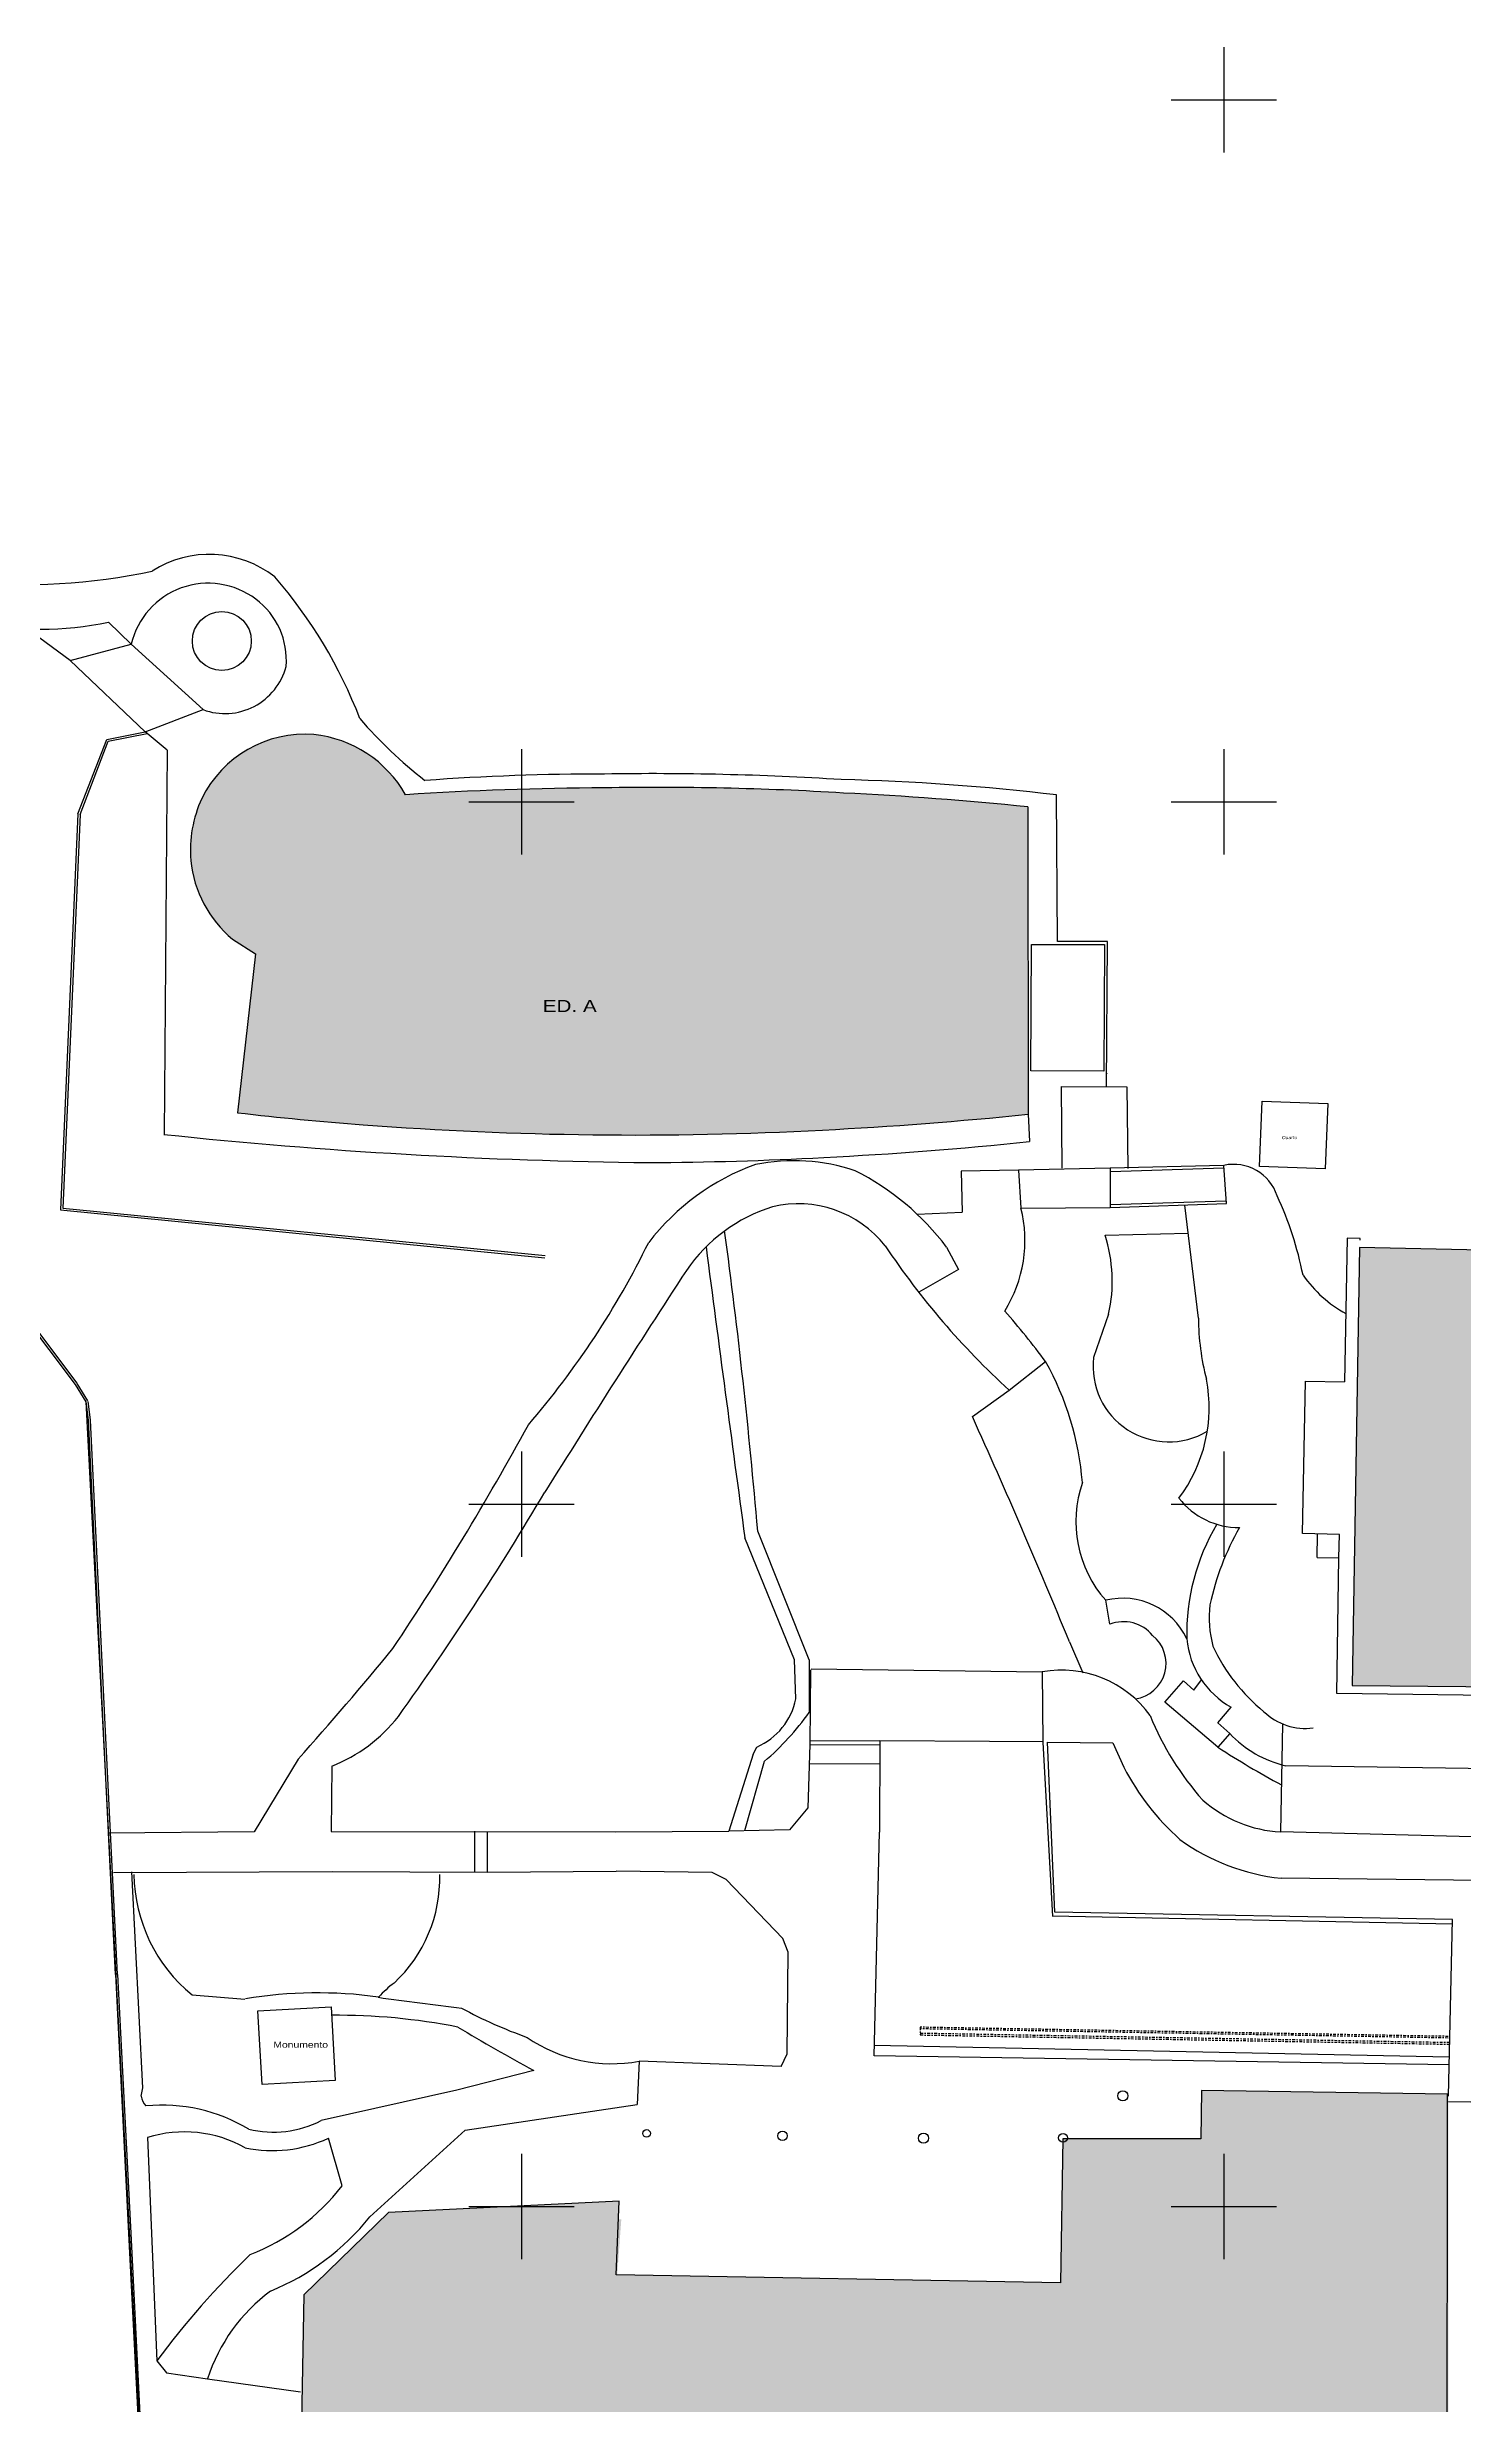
# Model space of a CAD drawing. Header units: millimetres. Extents: x 793 to 3159, y 750 to 2095.
# Drawn here: x 1143.3 to 1244.2, y 1111.7 to 1279.6 of the extents above; entities that cross this region are included whole.
import ezdxf

# ---------------------------------------------------------------- set-up
doc = ezdxf.new("R2010")
doc.units = ezdxf.units.MM
doc.linetypes.add('CENTRO1', pattern=[0.44, 0.2, -0.08, 0.08, -0.08])
for name, color, linetype in [('BANQUEtas existentes', 122, 'Continuous'), ('CONCRETOS', 64, 'Continuous'), ('CONTORNO EDIFICIO EXISTENTES', 70, 'Continuous'), ('CURVD01', 41, 'Continuous'), ('CURVG01', 22, 'Continuous'), ('EDIFICIO EXISTENTE', 221, 'Continuous'), ('GUAR', 123, 'Continuous'), ('GUARNICIONES', 8, 'Continuous'), ('LINEAS DE PAVIEMENTOS', 9, 'Continuous'), ('MONUMENTO', 7, 'Continuous'), ('MUROS EXISTENTE', 7, 'Continuous'), ('POLI - ACADEMICO', 150, 'Continuous'), ('poligono real existente', 210, 'Continuous'), ('REJJILLAS', 9, 'Continuous'), ('RETUTM01', 8, 'Continuous'), ('tejaban', 181, 'Continuous'), ('TEXTO', 2, 'Continuous'), ('VERTICES', 210, 'Continuous'), ('ZACATE DE CAMPOS', 120, 'Continuous')]:
    doc.layers.add(name, color=color, linetype=linetype)
doc.styles.add('VERTICES', font='arial.ttf', dxfattribs={"height": 0.5})

# ---------------------------------------------------------------- blocks, each defined once
blk = doc.blocks.new('A$C6A1540C3')
at = {"layer": 'RETUTM01', "color": 8, "linetype": 'Continuous'}
for p, q in [((3.75, 7.5), (3.75, 0)), ((0, 3.75), (7.5, 3.75))]:
    blk.add_line(p, q, dxfattribs=at)

msp = doc.modelspace()

# ---------------------------------------------------------------- hatches: boundary and pattern name
at = {"layer": 'CONTORNO EDIFICIO EXISTENTES'}
h = msp.add_hatch(color=51, dxfattribs=at)
h.dxf.hatch_style = 1
h.paths.add_polyline_path([(1213.11293, 1225.52497, 0.013282691), (1199.96939, 1226.51611, 0.019528043), (1182.93821, 1226.88157, 0.014845573), (1168.80059, 1226.39456, 0.24179462), (1162.26061, 1230.67463, 0.307898205), (1154.28474, 1226.11459, 0.131960401), (1153.50945, 1221.7093, 0.19966111), (1156.48303, 1216.11281), (1158.09947, 1215.05556), (1156.81907, 1203.74792, 0.009402355), (1165.77076, 1202.89477, 0.032097749), (1198.48456, 1202.51758, 0.012928493), (1213.11938, 1203.64296)])
h = msp.add_hatch(color=211, dxfattribs=at)
h.dxf.hatch_style = 1
h.paths.add_polyline_path([(1269.43533, 1193.44791), (1236.72953, 1194.15132), (1236.20754, 1162.97664), (1289.99436, 1162.4824, -0.031056502), (1290.05848, 1162.81378), (1290.11707, 1162.81292), (1290.38127, 1173.15636), (1255.09026, 1173.36993), (1255.08154, 1177.7936), (1269.13979, 1177.52733)])
h = msp.add_hatch(color=150, dxfattribs=at)
h.dxf.hatch_style = 1
edge = h.paths.add_edge_path()
edge.add_line((1225.4888, 1130.53666), (1225.54234, 1133.98777))
edge.add_line((1225.54234, 1133.98777), (1243.05468, 1133.71606))
edge.add_line((1243.05468, 1133.71606), (1243.04482, 1104.0128))
edge.add_line((1243.04482, 1104.0128), (1215.57531, 1104.04941))
edge.add_line((1215.57531, 1104.04941), (1215.52297, 1100.26939))
edge.add_line((1215.52297, 1100.26939), (1217.51445, 1100.23093))
edge.add_line((1217.51445, 1100.23093), (1217.14599, 1092.56733))
edge.add_line((1220.16284, 1092.52705), (1220.16607, 1089.39484))
edge.add_line((1220.16607, 1089.39484), (1196.207, 1089.28579))
edge.add_line((1196.207, 1089.28579), (1196.17235, 1091.09039))
edge.add_line((1196.17235, 1091.09039), (1167.06005, 1091.58163))
edge.add_line((1167.06005, 1091.58163), (1161.21677, 1097.45922))
edge.add_line((1161.21677, 1097.45922), (1161.31749, 1104.80228))
edge.add_line((1161.31749, 1104.80228), (1161.39986, 1112.29276))
edge.add_line((1161.39986, 1112.29276), (1161.63563, 1119.43786))
edge.add_line((1161.63563, 1119.43786), (1167.65619, 1125.2982))
edge.add_line((1167.65619, 1125.2982), (1184.02558, 1124.95368))
edge.add_line((1184.02558, 1124.95368), (1183.52188, 1124.96554))
edge.add_line((1183.52188, 1124.96554), (1184.15711, 1124.94964))
edge.add_line((1184.15711, 1124.94964), (1183.85546, 1120.86152))
edge.add_line((1183.85546, 1120.86152), (1215.49558, 1120.28795))
edge.add_line((1215.49558, 1120.28795), (1215.67792, 1130.45002))
edge.add_line((1215.92128, 1130.72733), (1225.4888, 1130.53666))
at = {"layer": 'POLI - ACADEMICO'}
h = msp.add_hatch(color=256, dxfattribs=at)
h.dxf.hatch_style = 1
h.paths.add_polyline_path([(1220.0905, 1089.53376), (1220.08727, 1092.66597), (1217.0594, 1092.70633), (1217.43888, 1100.36985), (1215.4474, 1100.40831), (1215.49975, 1104.18833), (1242.96926, 1104.15172), (1242.97911, 1133.85498), (1225.46677, 1134.12669), (1225.41323, 1130.67558), (1215.59708, 1130.67558), (1215.42001, 1120.42687), (1183.7799, 1121.00044), (1183.99825, 1126.25305), (1167.58062, 1125.43712), (1161.56006, 1119.57678), (1161.14121, 1097.59815), (1166.98448, 1091.72055), (1196.09679, 1091.22931), (1196.13143, 1089.42471)])

# ---------------------------------------------------------------- linework, layer by layer
at = {"color": 30}
for p, q in [((1213.11293, 1225.52497), (1213.11938, 1203.64296)), ((1156.48303, 1216.11281), (1158.09947, 1215.05556)), ((1158.09947, 1215.05556), (1156.81907, 1203.74792))]:
    msp.add_line(p, q, dxfattribs=at)
for points in [[(1182.93821, 1226.88157, 0.014845573), (1168.80059, 1226.39456)], [(1213.11293, 1225.52497, 0.013282691), (1199.96939, 1226.51611, 0.019528043), (1182.93821, 1226.88157)]]:
    msp.add_lwpolyline(points, format="xyb", dxfattribs=at)
for centre, radius, start, end in [((1161.62422, 1222.53249), 8.16697, 85.530851, 153.9848715), ((1161.36401, 1222.16801), 8.55374, 29.6115588, 83.9832293), ((1162.09763, 1222.46872), 8.62169, 154.9839385, 185.0532997), ((1161.72437, 1222.48591), 8.25155, 185.4005216, 230.5655661), ((1183.9773, 1441.31754), 239.1169, 263.4784312, 265.6332288), ((1185.0625, 1457.24195), 255.07774, 265.6625302, 273.0162675), ((1184.04405, 1486.02839), 283.87833, 272.915819, 275.8786463)]:
    msp.add_arc(centre, radius, start, end, dxfattribs=at)
at = {"layer": 'BANQUEtas existentes'}
for p, q in [((1144.91489, 1235.96207, 301.119), (1149.25106, 1237.1143, 301.151)), ((1144.91489, 1235.96207, 301.119), (1150.24885, 1230.87918, 302.375)), ((1154.37371, 1232.45157, 303.403), (1149.25106, 1237.1143, 301.151)), ((1150.24885, 1230.87918, 302.375), (1154.37371, 1232.45157, 303.403)), ((1151.81194, 1229.56466, 303.512), (1150.24885, 1230.87918, 302.375)), ((1215.22667, 1215.95039, 303.424), (1215.15109, 1226.3795, 303.46)), ((1218.76459, 1215.94926, 303.424), (1215.22667, 1215.95039, 303.424)), ((1218.70989, 1205.59488, 303.49787), (1218.76459, 1215.94926, 303.49929)), ((1215.4742, 1205.60869, 305.439), (1215.52374, 1199.80793, 305.394)), ((1215.4742, 1205.60869, 305.439), (1220.16407, 1205.58867, 305.44)), ((1220.16407, 1205.58867, 305.44), (1220.21361, 1199.78792, 305.395)), ((1213.11938, 1203.64296), (1213.21294, 1201.69015, 303.617)), ((1218.9638, 1199.81397, 305.424), (1212.43852, 1199.66917, 305.366)), ((1212.43852, 1199.66917, 305.366), (1212.60975, 1196.96309, 305.32)), ((1227.07034, 1200.00187, 308.768), (1218.9638, 1199.81397, 305.424)), ((1218.9638, 1199.81397, 305.424), (1218.97546, 1197.00207, 305.414)), ((1218.98354, 1199.56219, 305.427), (1227.06736, 1199.81987, 308.778)), ((1227.25697, 1197.27727, 308.757), (1227.07034, 1200.00187, 308.768)), ((1218.97462, 1197.20656, 305.44833), (1227.22062, 1197.48058, 308.777)), ((1218.97546, 1197.00207, 305.414), (1227.25697, 1197.27727, 308.757)), ((1212.60975, 1196.96309, 305.32), (1218.97546, 1197.00207, 305.414)), ((1235.85273, 1194.81513), (1235.6551, 1184.59313)), ((1232.66275, 1173.7941), (1232.88224, 1184.64674)), ((1232.88224, 1184.64674), (1235.6551, 1184.59313)), ((1235.2883, 1173.70683, 309.031), (1232.66275, 1173.7941, 308.929)), ((1233.69455, 1172.07609, 307.64303), (1233.72653, 1173.70912, 308.341)), ((1235.25581, 1172.048, 308.322), (1235.2883, 1173.70683, 309.031)), ((1233.69455, 1172.07609, 308.32622), (1235.25581, 1172.048, 308.322)), ((1235.11133, 1162.39005, 309.01501), (1235.25581, 1172.048, 308.322)), ((1197.63304, 1164.0818, 301.066), (1197.58032, 1158.76792, 301.074)), ((1214.13127, 1163.92073, 304.97474), (1197.67279, 1164.1184, 301.093)), ((1214.13114, 1163.93817, 305.898), (1214.16813, 1158.92392, 305.798)), ((1288.41398, 1161.70595, 308.668), (1235.11133, 1162.39005, 308.78095)), ((1231.109, 1152.53523, 305.879), (1231.26933, 1160.22059, 308.231)), ((1197.58032, 1158.76792, 301.074), (1202.56445, 1158.74459, 301.06907)), ((1197.58318, 1159.05665, 301.08993), (1202.56599, 1159.03333, 301.085)), ((1202.56599, 1159.03333, 301.085), (1202.53126, 1152.52917, 299.537)), ((1210.3658, 1158.98393, 304.085), (1202.56599, 1159.03333, 301.085)), ((1214.16788, 1158.9579, 305.95823), (1210.3658, 1158.98393, 304.085)), ((1197.52915, 1157.40284, 300.331), (1202.5835, 1157.37918, 300.326)), ((1248.76324, 1156.98055, 306.449), (1231.46839, 1157.25556, 306.447)), ((1202.15297, 1136.59567, 299.6419), (1202.53126, 1152.52917, 299.537)), ((1243.05456, 1133.3484, 305.86937), (1246.24739, 1133.28746, 306.18699))]:
    msp.add_line(p, q, dxfattribs=at)
for centre, radius, start, end in [((1182.72211, 1056.45657, 303.349), 171.41181, 89.9186036, 94.1995318), ((1186.34173, 1011.40667, 303.372), 216.48786, 86.4303197, 90.8935599), ((1195.92105, 1065.01601, 303.386), 162.50529, 83.2039866, 88.624908), ((1184.80962, 1459.29695, 303.617), 259.09826, 270.2906461, 273.0461372), ((1184.13761, 1484.07559, 303.617), 283.87833, 272.915819, 275.8786463)]:
    msp.add_arc(centre, radius, start, end, dxfattribs=at)
at = {"layer": 'CONCRETOS'}
for p, q in [((1144.91489, 1235.96207, 301.119), (1141.83963, 1238.19726, 300.699)), ((1147.63971, 1238.68306, 300.105), (1149.25106, 1237.1143, 301.151)), ((1212.43852, 1199.66917, 305.366), (1208.35299, 1199.57851, 303.93105)), ((1208.35299, 1199.57851, 303.93105), (1208.43414, 1196.67101, 303.901)), ((1225.24914, 1189.12381, 307.665), (1224.29354, 1197.1788, 307.01393)), ((1205.21621, 1196.52673, 303.41772), (1208.43414, 1196.67101, 303.901)), ((1207.32278, 1194.17089, 303.746), (1208.17689, 1192.58823, 303.557)), ((1218.59975, 1195.04139, 307.141), (1224.53142, 1195.17364, 307.176)), ((1208.17689, 1192.58823, 303.557), (1205.34062, 1190.97421, 303.435)), ((1218.85462, 1189.40516, 307.141), (1217.78166, 1186.32175, 307.104)), ((1211.7706, 1183.99594, 303.386), (1214.36751, 1186.02761, 305.39)), ((1209.1519, 1182.118, 304.127), (1211.7706, 1183.99594, 303.386)), ((1197.54168, 1164.80074, 301.02), (1193.87094, 1173.96166, 301.481)), ((1196.49072, 1164.78853, 301.039), (1192.95186, 1173.47701, 301.235)), ((1218.94127, 1167.32355, 305.868), (1218.65272, 1169.02977, 306.891)), ((1216.05918, 1166.08377, 304.127), (1217.01348, 1163.87758, 305.774)), ((1196.58184, 1162.0198, 300.841), (1196.49072, 1164.78853, 301.039)), ((1197.54168, 1164.80074, 301.02), (1197.52737, 1161.05395, 300.813)), ((1222.85761, 1161.76712, 306.113), (1224.19315, 1163.2965, 306.134)), ((1226.64299, 1158.56398, 306.247), (1222.85761, 1161.76712, 306.113)), ((1224.19315, 1163.2965, 306.134), (1224.91949, 1162.63742, 306.143)), ((1224.91949, 1162.63742, 306.143), (1225.46846, 1163.35873, 306.573)), ((1226.63105, 1160.30247, 306.122), (1227.59028, 1161.42651, 306.572)), ((1226.63105, 1160.30247, 306.122), (1227.47984, 1159.55519, 306.072)), ((1193.53447, 1158.07522, 300.134), (1193.81362, 1158.58503, 300.123)), ((1214.50186, 1158.93545, 305.547), (1219.16506, 1158.89116, 305.863)), ((1219.16506, 1158.89116, 305.863), (1219.94746, 1157.13837, 305.72)), ((1227.47984, 1159.55519, 306.072), (1226.64299, 1158.56398, 306.082)), ((1161.14879, 1157.71361, 297.052), (1158.02131, 1152.54712, 296.812)), ((1163.5382, 1157.2212, 297.133), (1163.49933, 1152.57571, 296.91376)), ((1193.53447, 1158.07522, 300.134), (1191.81194, 1152.58239, 299.601)), ((1192.95398, 1152.62973, 299.622), (1194.34796, 1157.56543, 300.118)), ((1246.55331, 1152.13426, 306.095), (1231.109, 1152.53523, 305.879)), ((1150.09128, 1134.32306, 295.689), (1149.29409, 1149.689, 296.146)), ((1245.45159, 1149.08145, 305.953), (1231.14107, 1149.23613, 305.682)), ((1153.59003, 1140.93881, 296.396), (1157.35703, 1140.64046, 296.317)), ((1177.91802, 1135.55225, 298.092), (1172.43458, 1134.13779, 297.021)), ((1185.43675, 1136.21626, 299.694), (1185.27978, 1133.12316, 299.734)), ((1149.96468, 1133.71412, 295.692), (1150.09128, 1134.32306, 295.689)), ((1172.43458, 1134.13779, 297.021), (1162.78817, 1131.97823, 296.118)), ((1173.04721, 1131.29886, 296.835), (1185.27978, 1133.12316, 299.734)), ((1150.41423, 1130.76787, 295.651), (1151.08209, 1114.88062, 294.941)), ((1164.27267, 1127.33596, 295.574), (1163.30197, 1130.73174, 296.066)), ((1173.04721, 1131.29886, 296.835), (1166.2568, 1125.13196, 295.415)), ((1151.08209, 1114.88062, 294.941), (1151.77904, 1114.02416, 294.723)), ((1151.77904, 1114.02416, 294.723), (1154.69691, 1113.60315, 294.791)), ((1154.69691, 1113.60315, 294.791), (1161.31474, 1112.65797, 294.911))]:
    msp.add_line(p, q, dxfattribs=at)
msp.add_circle((1155.71181, 1237.33397, 302.44), 2.10009, dxfattribs=at)
for centre, radius, start, end in [((1154.8249, 1235.96446, 301.756), 7.54357, 51.9545919, 122.6538815), ((1141.63557, 1285.42495, 300.177), 44.06317, 264.6296426, 281.9439793), ((1154.74223, 1235.80703, 301.151), 5.64464, 53.0905088, 166.608967), ((1134.20025, 1219.84662, 302.606), 33.54606, 20.9015042, 41.1141195), ((1142.70924, 1262.68196, 300.105), 24.50013, 258.8755295, 281.609634), ((1155.93259, 1236.67954, 303.403), 4.50619, 249.7607648, 345.1808264), ((1199.42761, 1184.24551, 303.415), 16.82022, 109.8849001, 142.3655148), ((1196.44008, 1186.5052, 303.485), 13.83051, 71.5450829, 101.3993831), ((1192.29531, 1182.85319, 303.746), 18.81263, 36.9846582, 63.0609386), ((1227.75768, 1196.81406, 308.768), 3.26107, 18.1753706, 102.1676579), ((1198.36761, 1185.97546, 303.305), 11.59791, 107.2797919, 145.6331492), ((1196.76208, 1189.37849, 303.425), 7.88888, 38.3082632, 103.4840957), ((1207.80063, 1187.17678, 308.684), 25.39824, 11.353055, 24.8028575), ((1203.41391, 1194.64199, 305.32), 9.48425, 328.0388144, 14.1659779), ((1130.86072, 1221.61781, 302.243), 61.53597, 319.3447706, 333.8695002), ((5582.69773, 1769.23697, 302.335), 4429.98857, 187.45836671, 187.7287489), ((752.79736, 1136.18466, 302.425), 442.68837, 4.8953137, 7.6784138), ((1249.71194, 1225.48611, 303.425), 56.22259, 213.7276564, 227.5581504), ((1208.3816, 1191.75545, 307.141), 10.7335, 347.3516138, 17.8266895), ((1936.86913, 703.94987, 299.295), 893.48707, 146.85119027, 148.05287548), ((1240.14991, 1197.43536, 308.697), 9.11747, 215.2248139, 241.138835), ((1172.12609, 1154.83181, 305.39), 52.51205, 36.4463091, 41.491559), ((1242.4941, 1189.18445, 307.665), 17.24506, 180.2014693, 194.8171094), ((1196.04644, 1175.74504, 305.39), 21.00935, 4.558136, 29.3030176), ((1223.13181, 1185.69649, 307.104), 5.38656, 173.3342538, 300.7358926), ((1215.34193, 1182.74381, 307.665), 10.67544, 322.9101122, 10.9645132), ((790.14681, 992.11251, 304.127), 460.07319, 22.2184078, 24.3927819), ((989.45648, 1284.62274, 299.689), 214.48991, 326.2985268, 331.2717084), ((1224.97616, 1174.64164, 306.986), 8.45452, 160.8529768, 221.5881091), ((994.40996, 1285.77347, 299.295), 214.1464, 324.2843084, 329.3882922), ((1228.12577, 1179.60769, 308.201), 5.39625, 217.7258995, 270.4831501), ((1239.36976, 1166.71939, 306.836), 14.94749, 148.8902923, 181.653223), ((1245.16642, 1164.56822, 308.194), 19.54048, 150.4284988, 167.7431508), ((1219.86238, 1164.12345, 306.986), 5.05324, 25.3646646, 103.8501494), ((1233.9247, 1167.78761, 306.951), 7.9081, 173.2540008, 194.8710703), ((1219.91944, 1164.85761, 305.975), 2.65287, 38.8044347, 111.6368792), ((973.02913, 1325.37285, 297.676), 251.98934, 318.2913875, 320.6535618), ((1220.40093, 1164.53011, 305.976), 2.54457, 278.12261, 51.4474473), ((1230.55572, 1166.81406, 306.836), 6.14976, 184.9057808, 241.1705784), ((1238.20297, 1171.31079, 306.951), 13.15124, 204.9750232, 230.9337986), ((1215.49637, 1156.26848, 305.955), 7.79025, 35.7278901, 100.0930741), ((1191.90302, 1162.95775, 300.101), 4.77191, 293.6022655, 348.6643971), ((1159.39966, 1167.70905, 297.404), 11.27486, 291.5343589, 321.9680068), ((1182.41375, 1171.63529, 300.118), 18.44955, 310.3049598, 325.0033803), ((1241.07581, 1168.63135, 305.955), 20.78037, 202.0874202, 221.6981475), ((1232.88576, 1164.20016, 306.951), 4.29394, 226.2199046, 277.2906758), ((1261.77459, 1212.82762, 306.247), 64.64342, 237.0800017, 241.72732), ((1233.19367, 1164.85673, 306.447), 7.7945, 222.8564626, 257.2118779), ((1235.59522, 1165.18001, 305.611), 17.59319, 207.1993624, 228.4860461), ((1231.61701, 1161.68573, 305.81), 9.16459, 228.629878, 266.8223815), ((1232.70375, 1164.06062, 305.682), 14.90662, 233.9646296, 263.9825703), ((1160.73272, 1149.6721, 296.313), 11.28222, 180.80872, 230.7212752), ((1161.07485, 1149.22528, 297.683), 10.15433, 312.8332551, 1.6435925), ((1173.07197, 1135.02486, 297.683), 8.45925, 127.0222058, 137.1419925), ((1162.53745, 1109.4977, 296.601), 31.57976, 82.1126894, 99.3828627), ((1203.83817, 1403.12244, 296.531), 264.95429, 261.9727843, 263.2689907), ((1188.42869, 1168.73932, 297.409), 32.72686, 241.4413564, 250.3977766), ((1163.85278, 1094.4226, 296.298), 45.06137, 78.9174939, 90.4115973), ((1245.34774, 1259.6807, 297.359), 141.26089, 238.9628841, 241.4880682), ((1183.47248, 1146.63838, 299.694), 10.60562, 235.3938996, 280.6733894), ((1151.08485, 1133.84591, 295.748), 1.1279, 186.7098523, 226.6830514), ((1151.46813, 1121.16092, 296.023), 11.92065, 58.9075453, 95.5700489), ((1159.37057, 1138.75631, 296.118), 7.59093, 256.6993673, 296.7578769), ((1153.06879, 1122.38832, 295.931), 8.78997, 60.6877574, 107.5776963), ((1159.3266, 1139.21826, 296.066), 9.37148, 257.962062, 295.0999384), ((1152.06498, 1136.8256, 295.574), 15.46224, 291.4801971, 322.140322), ((1152.39243, 1136.29346, 295.415), 17.79887, 292.4265709, 321.1642427), ((1199.63829, 1078.88335, 295.43), 60.44426, 133.8989409, 143.4485088), ((1166.63222, 1109.75161, 295.348), 12.54137, 126.44116, 162.1150395)]:
    msp.add_arc(centre, radius, start, end, dxfattribs=at)
at = {"layer": 'CONCRETOS', "linetype": 'Continuous'}
for centre, radius, start, end in [((1154.90885, 1235.9882, 302.598), 5.39977, 355.1002819, 53.3497248), ((1191.05021, 1253.98841, 303.349), 33.80103, 220.9962904, 231.8479614)]:
    msp.add_arc(centre, radius, start, end, dxfattribs=at)
at = {"layer": 'CONTORNO EDIFICIO EXISTENTES'}
msp.add_line((1243.05468, 1133.71606, -711.469), (1243.34344, 1146.29178, 305.804), dxfattribs=at)
at = {"layer": 'CONTORNO EDIFICIO EXISTENTES', "elevation": 618.00795}
msp.add_lwpolyline([(1269.13979, 1177.52733), (1269.43533, 1193.44791), (1236.72953, 1194.15132), (1236.20754, 1162.97664), (1290.1086, 1162.48135), (1290.38127, 1173.15636), (1255.09026, 1173.36993), (1255.08154, 1177.7936), (1269.13979, 1177.52733)], dxfattribs=at)
at = {"layer": 'CONTORNO EDIFICIO EXISTENTES'}
msp.add_lwpolyline([(1220.0905, 1089.53376), (1220.08727, 1092.66597), (1217.0594, 1092.70633), (1217.43888, 1100.36985), (1215.4474, 1100.40831), (1215.49975, 1104.18833), (1242.96926, 1104.15172), (1242.97911, 1133.85498), (1225.46677, 1134.12669), (1225.41323, 1130.67558), (1215.59708, 1130.67558), (1215.42001, 1120.42687), (1183.7799, 1121.00044), (1183.99825, 1126.25305), (1167.58062, 1125.43712), (1161.56006, 1119.57678), (1161.14121, 1097.59815), (1166.98448, 1091.72055), (1196.09679, 1091.22931), (1196.13143, 1089.42471), (1220.0905, 1089.53376)], dxfattribs=at)
for centre, radius in [((1219.86727, 1133.74236, 299.724), 0.3585), ((1185.95556, 1131.06653, 299.607), 0.27305), ((1195.63587, 1130.89674, 299.653), 0.34256), ((1205.67803, 1130.73034, 299.672), 0.36003), ((1215.60939, 1130.75559, 299.728), 0.31317)]:
    msp.add_circle(centre, radius, dxfattribs=at)
at = {"layer": 'CURVD01', "color": 41, "linetype": 'Continuous', "elevation": 303.5}
msp.add_lwpolyline([(1218.71499, 1206.56059), (1218.72213, 1206.56114), (1218.73836, 1206.56149), (1218.73103, 1206.55926), (1218.72395, 1206.5564), (1218.72137, 1206.55147), (1218.71648, 1206.55012), (1218.72637, 1206.5523), (1218.73629, 1206.55471), (1218.71633, 1206.5484), (1218.71492, 1206.54798)], dxfattribs=at)
at = {"layer": 'CURVG01', "color": 22, "linetype": 'Continuous', "elevation": 300}
msp.add_lwpolyline([(1202.5359, 1153.39674), (1202.54045, 1153.37037), (1202.53572, 1153.36463)], dxfattribs=at)
at = {"layer": 'Defpoints'}
msp.add_line((1150.26368, 1102.72556), (1146.04663, 1183.16595, 297.794), dxfattribs=at)
at = {"layer": 'EDIFICIO EXISTENTE'}
msp.add_line((1158.28221, 1139.79551, 296.341), (1163.49572, 1140.08265, 296.346), dxfattribs=at)
at = {"layer": 'GUAR'}
msp.add_line((1151.81194, 1229.56466, 303.512), (1151.61141, 1202.22042, 303.518), dxfattribs=at)
msp.add_arc((1190.01834, 1566.08761, 303.557), 365.90631, 263.9698868, 269.3901823, dxfattribs=at)
at = {"layer": 'GUARNICIONES'}
for p, q in [((1147.51225, 1230.33144, 301.05), (1150.24885, 1230.87918, 302.375)), ((1147.62254, 1230.20054, 301.08915), (1150.39578, 1230.75561, 302.43189)), ((1145.46788, 1225.02916, 300.42012), (1147.51225, 1230.33144, 301.05)), ((1145.61667, 1224.9981, 300.42284), (1147.62254, 1230.20054, 301.04086)), ((1145.46788, 1225.02916, 300.46614), (1144.23427, 1196.83073, 299.056)), ((1145.61667, 1224.9981, 300.46492), (1144.39033, 1196.96604, 299.06309)), ((1145.41367, 1184.48874, 297.816), (1130.24422, 1204.62005, 297.819)), ((1144.23427, 1196.83073, 299.056), (1178.71451, 1193.42568, 301.421)), ((1144.39033, 1196.96604, 299.06569), (1178.72925, 1193.57496, 301.421)), ((1146.17464, 1183.24413, 297.794), (1145.42189, 1184.47666, 297.816)), ((1146.35846, 1181.87048, 297.699), (1146.19548, 1183.18441, 297.794)), ((1147.37721, 1160.69082, 296.427), (1146.35943, 1181.85922, 297.699)), ((1148.27976, 1142.39397, 295.775), (1147.3772, 1160.69101, 296.427)), ((1197.58032, 1158.76792, 301.074), (1197.44687, 1154.25228, 300.083)), ((1197.44687, 1154.25228, 300.083), (1196.13971, 1152.67671, 299.641)), ((1158.02131, 1152.54712, 296.812), (1147.63312, 1152.45835, 296.35005)), ((1163.49933, 1152.57571, 296.90659), (1183.73755, 1152.54363, 299.33972)), ((1173.73004, 1149.72082, 298.11), (1173.72111, 1152.59688, 298.11886)), ((1174.63995, 1149.682, 298.619), (1174.63102, 1152.55806, 298.62786)), ((1183.73755, 1152.54363, 299.33972), (1191.81194, 1152.58239, 299.601)), ((1196.13971, 1152.67671, 299.641), (1191.81194, 1152.58239, 299.601)), ((1148.00165, 1149.63769, 296.084), (1163.57575, 1149.70907, 296.908)), ((1163.57575, 1149.70907, 296.908), (1174.63995, 1149.682, 298.619)), ((1174.63995, 1149.682, 298.619), (1183.79649, 1149.74416, 299.26)), ((1190.62035, 1149.64147, 299.527), (1183.79649, 1149.74416, 299.26)), ((1191.61899, 1149.13983, 299.548), (1190.62035, 1149.64147, 299.527)), ((1195.65675, 1144.95278, 299.602), (1191.61899, 1149.13983, 299.548)), ((1196.04349, 1143.98117, 299.611), (1195.65675, 1144.95278, 299.602)), ((1195.95554, 1136.74395, 299.636), (1196.04349, 1143.98117, 299.611)), ((1148.27975, 1142.39427, 295.775), (1149.24962, 1123.49292, 295.029)), ((1195.54228, 1135.84451, 299.626), (1195.95554, 1136.74395, 299.636)), ((1195.54228, 1135.84451, 299.626), (1185.43675, 1136.21626, 299.694)), ((1149.24962, 1123.49284, 295.029), (1150.2944, 1102.90596, 294.26822))]:
    msp.add_line(p, q, dxfattribs=at)
at = {"layer": 'LINEAS DE PAVIEMENTOS'}
for p, q in [((1145.29387, 1184.39847, 297.816), (1130.12443, 1204.52978, 297.819)), ((1146.04663, 1183.16595, 297.794), (1145.29387, 1184.39847, 297.816)), ((1146.20961, 1181.85202, 297.699), (1146.04663, 1183.16595, 297.794)), ((1147.22739, 1160.68362, 296.427), (1146.20961, 1181.85202, 297.699)), ((1148.12995, 1142.38658, 295.775), (1147.22739, 1160.68362, 296.427)), ((1148.12995, 1142.38658, 295.775), (1149.09982, 1123.48524, 295.029)), ((1149.09982, 1123.48524, 295.029), (1150.14627, 1102.86526, 294.267))]:
    msp.add_line(p, q, dxfattribs=at)
at = {"layer": 'MONUMENTO', "elevation": 296.341}
msp.add_lwpolyline([(1158.28221, 1139.79551), (1163.49572, 1140.08265), (1163.78683, 1134.84748), (1158.57332, 1134.56033)], close=True, dxfattribs=at)
at = {"layer": 'MUROS EXISTENTE'}
for p, q in [((1214.16813, 1158.92392, 305.798), (1214.85122, 1146.50753, 305.665)), ((1214.16813, 1158.92392, 305.798), (1214.85122, 1146.50753, 305.665)), ((1214.16813, 1158.92392, 305.798), (1214.85122, 1146.50753, 305.665)), ((1215.02327, 1146.82755, 305.54), (1214.50186, 1158.93545, 305.547)), ((1215.02327, 1146.82755, 305.54), (1214.50186, 1158.93545, 305.547)), ((1215.02327, 1146.82755, 305.54), (1214.50186, 1158.93545, 305.547)), ((1243.34344, 1146.29178, 305.804), (1215.02327, 1146.82755, 305.54)), ((1243.34344, 1146.29178, 305.804), (1215.02327, 1146.82755, 305.54)), ((1243.34344, 1146.29178, 305.804), (1215.02327, 1146.82755, 305.54)), ((1214.84621, 1146.55669, 305.842), (1243.33441, 1145.99554, 305.786)), ((1214.84621, 1146.55669, 305.842), (1243.33441, 1145.99554, 305.786)), ((1214.84621, 1146.55669, 305.842), (1243.33441, 1145.99554, 305.786)), ((1243.10651, 1135.94481, 299.706), (1202.15297, 1136.59567, 299.63986)), ((1243.10152, 1136.50143, 300.638), (1202.17064, 1137.33983, 299.637))]:
    msp.add_line(p, q, dxfattribs=at)
at = {"layer": 'REJJILLAS', "linetype": 'CENTRO1'}
for p, q in [((1243.04102, 1137.9778, 300.576), (1205.4301, 1138.63159, 300.406)), ((1205.4301, 1138.63159, 300.406), (1205.44116, 1138.0822, 300.598)), ((1243.03093, 1137.86309, 300.591), (1205.43241, 1138.51666, 300.42106)), ((1205.4391, 1138.2182, 300.627), (1243.10529, 1137.55605, 300.595)), ((1205.44116, 1138.0822, 300.598), (1243.10736, 1137.42005, 300.566))]:
    msp.add_line(p, q, dxfattribs=at)
at = {"layer": 'tejaban'}
for points, elevation in [([(1213.35667, 1215.73769), (1218.57197, 1215.73602), (1218.52434, 1206.72013), (1213.30905, 1206.7218)], 303.476), ([(1229.78711, 1204.57913), (1234.46073, 1204.39956), (1234.27696, 1199.75009), (1229.60333, 1199.92966)], 308.891)]:
    msp.add_lwpolyline(points, close=True, dxfattribs=dict(at, elevation=elevation))
at = {"layer": 'ZACATE DE CAMPOS'}
for p, q in [((1236.77684, 1194.79448), (1235.85268, 1194.81234)), ((1236.77436, 1194.66634, 309.227), (1236.77684, 1194.79448))]:
    msp.add_line(p, q, dxfattribs=at)

# ---------------------------------------------------------------- block references
at = {"layer": 'poligono real existente'}
for p in [(1223.30715, 1272.1269), (1173.30715, 1222.1269), (1223.30715, 1222.1269), (1173.30715, 1172.1269), (1223.30715, 1172.1269), (1173.30715, 1122.1269), (1223.30715, 1122.1269)]:
    msp.add_blockref('A$C6A1540C3', p, dxfattribs=at)

# ---------------------------------------------------------------- texts
at = {"layer": 'TEXTO', "color": 0, "style": 'VERTICES', "width": 1.221414}
msp.add_text('ED. A', height=0.864, dxfattribs=at).set_placement((1178.55726, 1210.91973))
at = {"layer": 'VERTICES', "color": 0, "style": 'VERTICES', "width": 1.221414}
for s, height, p in [('Cuarto', 0.216, (1231.18432, 1201.86893)), ('Monumento', 0.432, (1159.38059, 1137.17138))]:
    msp.add_text(s, height=height, dxfattribs=at).set_placement(p)

doc.saveas('drawing.dxf')
